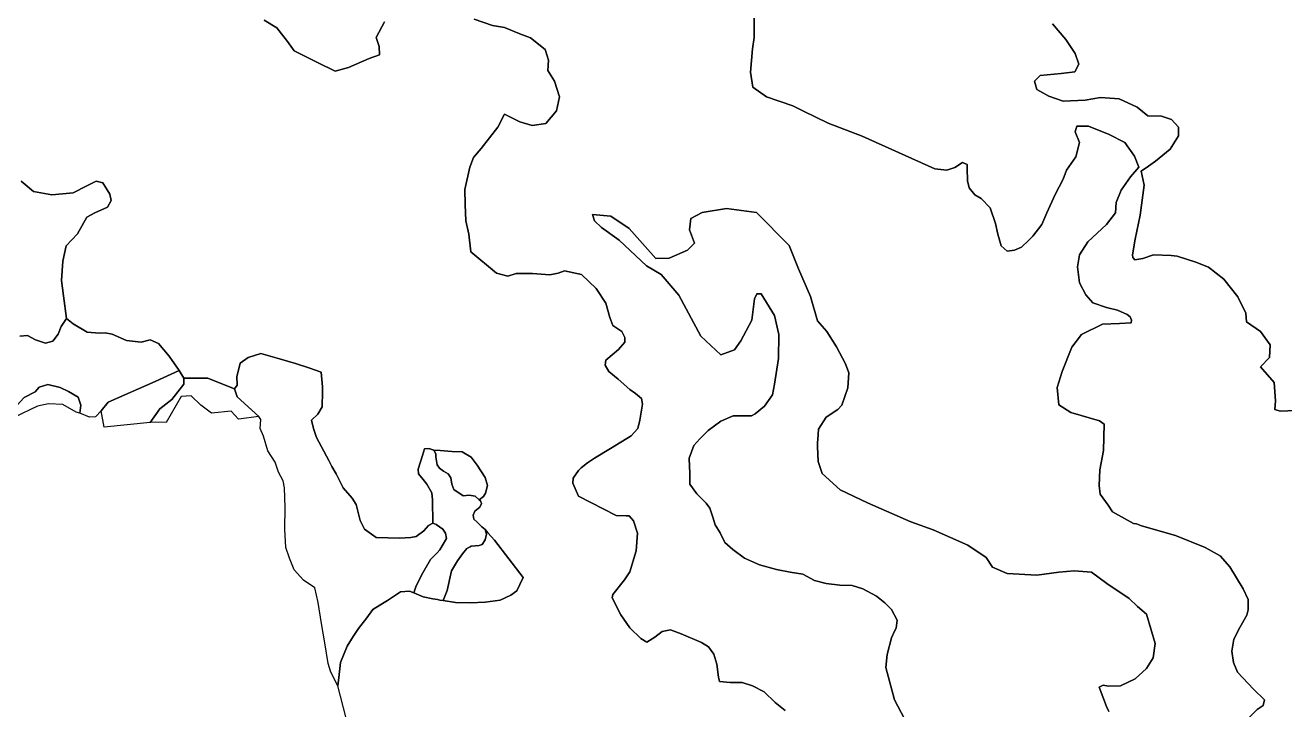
# Model space of a CAD drawing. Header units: inches. Extents: x 288635 to 1232953, y 676945 to 1655780.
# Drawn here: x 379095 to 404203, y 1217682 to 1231337 of the extents above; entities that cross this region are included whole.
import ezdxf

# ---------------------------------------------------------------- set-up
doc = ezdxf.new("R2010")
doc.units = ezdxf.units.IN
doc.header["$MEASUREMENT"] = 0

msp = doc.modelspace()

# ---------------------------------------------------------------- linework, layer by layer
at = {"color": 1}
for points in [[(386258.8974, 1231402.4782), (386092.2096, 1231092.9151), (386147.7722, 1230910.3523), (386155.7097, 1230743.6644), (385949.3343, 1230672.2268), (385536.5835, 1230489.6639), (385274.6454, 1230418.2263), (384933.3322, 1230584.9141), (384457.0813, 1230823.0396), (384322.1435, 1231013.54), (384107.8306, 1231283.4155), (383861.7676, 1231434.2283)], [(383861.7676, 1231434.2283), (384107.8306, 1231283.4155), (384322.1435, 1231013.54), (384457.0813, 1230823.0396), (384933.3322, 1230584.9141), (385274.6454, 1230418.2263), (385536.5835, 1230489.6639), (385949.3343, 1230672.2268), (386155.7097, 1230743.6644), (386147.7722, 1230910.3523), (386092.2096, 1231092.9151), (386258.8974, 1231402.4782)], [(394245.6927, 1217667.5554), (394047.2548, 1217828.9515), (393822.3585, 1218037.9728), (393589.5247, 1218162.3272), (393385.7951, 1218225.8273), (393147.6696, 1218228.4732), (392936.0025, 1218244.3482), (392912.19, 1218334.3067), (392880.4399, 1218593.5989), (392824.8773, 1218792.0368), (392713.7521, 1218937.5579), (392575.7888, 1219023.9499), (392169.7677, 1219195.6154), (391958.1006, 1219276.0489), (391793.0002, 1219242.1821), (391649.0666, 1219132.1153), (391488.1996, 1219030.5151), (391369.6661, 1219102.4819), (391149.5323, 1219318.3823), (390970.4294, 1219578.8956), (390793.9316, 1219915.2835), (390806.6316, 1219978.7836), (391044.0721, 1220275.0189), (391149.5323, 1220435.9845), (391272.2992, 1220855.0854), (391297.6993, 1221202.2194), (391221.4991, 1221451.9866), (391132.5733, 1221547.7011), (391073.6393, 1221548.6165), (390873.3067, 1221557.8201), (390127.1802, 1221945.1709), (390012.88, 1222202.3464), (390019.23, 1222300.7716), (390126.1594, 1222454.1082), (390174.8053, 1222507.147), (390301.8056, 1222605.5722), (390444.6809, 1222703.9974), (390765.3565, 1222894.4978), (391171.7573, 1223148.4983), (391308.2826, 1223294.5486), (391349.5577, 1223459.6489), (391397.1828, 1223780.3246), (391381.3078, 1223888.2748), (391260.9869, 1223993.0518), (391150.8115, 1224071.2407), (390912.1006, 1224276.073), (390730.3647, 1224432.0164), (390658.927, 1224559.0166), (390666.8645, 1224654.2668), (390920.8651, 1224868.5798), (391051.0403, 1225017.8051), (391051.0403, 1225106.7052), (390987.5402, 1225227.3555), (390809.7398, 1225348.0057), (390746.2397, 1225506.756), (390670.0396, 1225792.5066), (390479.5392, 1226084.6072), (390187.4386, 1226364.0078), (389844.5379, 1226440.2079), (389717.5376, 1226389.4078), (389552.4373, 1226357.6577), (389209.5366, 1226383.0578), (388879.336, 1226383.0578), (388714.2356, 1226329.0827), (388491.9852, 1226392.5828), (387976.0467, 1226813.2712), (387936.3591, 1227170.4594), (387880.7965, 1227432.3974), (387864.9214, 1227757.8355), (387856.9839, 1228059.4611), (387960.1716, 1228503.962), (388031.6093, 1228694.4624), (388182.4221, 1228877.0253), (388515.7977, 1229305.6511), (388650.7355, 1229559.6516), (388952.3611, 1229408.8388), (389198.4241, 1229337.4012), (389476.2372, 1229377.0888), (389682.6126, 1229631.0893), (389746.1127, 1229908.9023), (389642.925, 1230218.4655), (389515.9247, 1230432.7784), (389523.8623, 1230639.1538), (389460.3621, 1230853.4667), (389166.674, 1231083.6547), (388952.3611, 1231163.0298), (388650.7355, 1231290.0301), (388412.61, 1231329.7177), (388047.4843, 1231456.7179)], [(388047.4843, 1231456.7179), (388412.61, 1231329.7177), (388650.7355, 1231290.0301), (388952.3611, 1231163.0298), (389166.674, 1231083.6547), (389460.3621, 1230853.4667), (389523.8623, 1230639.1538), (389515.9247, 1230432.7784), (389642.925, 1230218.4655), (389746.1127, 1229908.9023), (389682.6126, 1229631.0893), (389476.2372, 1229377.0888), (389198.4241, 1229337.4012), (388952.3611, 1229408.8388), (388650.7355, 1229559.6516), (388515.7977, 1229305.6511), (388182.4221, 1228877.0253), (388031.6093, 1228694.4624), (387960.1716, 1228503.962), (387856.9839, 1228059.4611), (387864.9214, 1227757.8355), (387880.7965, 1227432.3974), (387936.3591, 1227170.4594), (387976.0467, 1226813.2712), (388491.9852, 1226392.5828), (388714.2356, 1226329.0827), (388879.336, 1226383.0578), (389209.5366, 1226383.0578), (389552.4373, 1226357.6577), (389717.5376, 1226389.4078), (389844.5379, 1226440.2079), (390187.4386, 1226364.0078), (390479.5392, 1226084.6072), (390670.0396, 1225792.5066), (390746.2397, 1225506.756), (390809.7398, 1225348.0057), (390987.5402, 1225227.3555), (391051.0403, 1225106.7052), (391051.0403, 1225017.8051), (390920.8651, 1224868.5798), (390666.8645, 1224654.2668), (390658.927, 1224559.0166), (390730.3647, 1224432.0164), (390912.1006, 1224276.073), (391150.8115, 1224071.2407), (391260.9869, 1223993.0518), (391381.3078, 1223888.2748), (391397.1828, 1223780.3246), (391349.5577, 1223459.6489), (391308.2826, 1223294.5486), (391171.7573, 1223148.4983), (390765.3565, 1222894.4978), (390444.6809, 1222703.9974), (390301.8056, 1222605.5722), (390174.8053, 1222507.147), (390126.1594, 1222454.1082), (390019.23, 1222300.7716), (390012.88, 1222202.3464), (390127.1802, 1221945.1709), (390873.3067, 1221557.8201), (391073.6393, 1221548.6165), (391132.5733, 1221547.7011), (391221.4991, 1221451.9866), (391297.6993, 1221202.2194), (391272.2992, 1220855.0854), (391149.5323, 1220435.9845), (391044.0721, 1220275.0189), (390806.6316, 1219978.7836), (390793.9316, 1219915.2835), (390970.4294, 1219578.8956), (391149.5323, 1219318.3823), (391369.6661, 1219102.4819), (391488.1996, 1219030.5151), (391649.0666, 1219132.1153), (391793.0002, 1219242.1821), (391958.1006, 1219276.0489), (392169.7677, 1219195.6154), (392575.7888, 1219023.9499), (392713.7521, 1218937.5579), (392824.8773, 1218792.0368), (392880.4399, 1218593.5989), (392912.19, 1218334.3067), (392936.0025, 1218244.3482), (393147.6696, 1218228.4732), (393385.7951, 1218225.8273), (393589.5247, 1218162.3272), (393822.3585, 1218037.9728), (394047.2548, 1217828.9515), (394245.6927, 1217667.5554)], [(393624.9562, 1231560.4392), (393624.9562, 1231090.5383), (393593.2062, 1230861.9378), (393555.1061, 1230398.3869), (393599.5562, 1230099.9363), (393872.6067, 1229909.4359), (394394.8979, 1229729.199), (394598.3179, 1229630.0328), (395103.9184, 1229383.5551), (395777.6105, 1229122.0343), (397225.4134, 1228474.333), (397466.7139, 1228442.583), (397625.4642, 1228499.7331), (397777.8645, 1228594.9833), (397873.1147, 1228556.8832), (397873.1147, 1228487.0331), (397879.4647, 1228233.0326), (397911.2148, 1228093.3323), (398025.515, 1227953.632), (398147.8078, 1227877.1419), (398331.5646, 1227695.1968), (398438.2659, 1227382.1309), (398482.7159, 1227166.2304), (398546.2161, 1226937.63), (398666.8663, 1226829.6798), (398812.9166, 1226848.7298), (398952.6169, 1226912.2299), (399095.4922, 1227042.4052), (399181.2173, 1227128.1304), (399359.0177, 1227363.0808), (399460.6179, 1227591.6813), (399625.7182, 1227959.982), (399786.9263, 1228265.6598), (399854.3187, 1228442.583), (400038.4691, 1228709.2835), (400108.3192, 1228995.0341), (400025.769, 1229210.9345), (400057.5191, 1229325.2348), (400292.4696, 1229325.2348), (400705.2204, 1229153.7844), (401016.371, 1228995.0341), (401206.8714, 1228721.9835), (401295.7716, 1228506.0831), (401124.3212, 1228309.2327), (400940.1709, 1228048.8822), (400838.5707, 1227801.2317), (400825.8706, 1227591.6813), (400648.0703, 1227363.0808), (400279.7695, 1227013.8301), (400108.3192, 1226753.4796), (400070.2191, 1226518.5291), (400108.3192, 1226194.6785), (400235.3194, 1225959.728), (400377.4762, 1225798.2244), (400646.7167, 1225706.7842), (400865.1572, 1225650.9041), (401058.1975, 1225569.6239), (401124.2377, 1225518.8238), (401144.5577, 1225452.7837), (401139.4777, 1225401.9836), (400905.7972, 1225386.7436), (400570.5166, 1225371.5035), (400153.9557, 1225168.3031), (399955.8353, 1224914.3026), (399767.875, 1224431.7016), (399666.2748, 1224111.661), (399701.8348, 1223766.2203), (399935.5153, 1223613.82), (400509.5564, 1223446.1797), (400600.9966, 1223380.1395), (400590.8366, 1222856.8985), (400514.6365, 1222470.8177), (400504.4764, 1222155.8571), (400524.7965, 1221983.1368), (400682.2768, 1221764.6963), (400768.637, 1221627.536), (401187.5202, 1221398.3543), (401244.6332, 1221391.6346), (401347.7581, 1221353.2155), (402023.3995, 1221160.1751), (402612.6806, 1220921.4146), (402917.4813, 1220753.7743), (403110.5216, 1220530.2538), (403374.6822, 1220093.373), (403476.2824, 1219880.0125), (403471.2024, 1219676.8121), (403445.8023, 1219570.1319), (403308.642, 1219321.2114), (403186.7218, 1219092.611), (403149.629, 1218848.4683), (403183.6549, 1218623.8975), (403261.8888, 1218433.9009), (403580.2815, 1218096.2234), (403796.1819, 1217880.323), (403770.7819, 1217766.0228), (403652.2483, 1217685.5893), (403495.6146, 1217528.9556)], [(403495.6146, 1217528.9556), (403652.2483, 1217685.5893), (403770.7819, 1217766.0228), (403796.1819, 1217880.323), (403580.2815, 1218096.2234), (403261.8888, 1218433.9009), (403183.6549, 1218623.8975), (403149.629, 1218848.4683), (403186.7218, 1219092.611), (403308.642, 1219321.2114), (403445.8023, 1219570.1319), (403471.2024, 1219676.8121), (403476.2824, 1219880.0125), (403374.6822, 1220093.373), (403110.5216, 1220530.2538), (402917.4813, 1220753.7743), (402612.6806, 1220921.4146), (402023.3995, 1221160.1751), (401347.7581, 1221353.2155), (401244.6332, 1221391.6346), (401187.5202, 1221398.3543), (400768.637, 1221627.536), (400682.2768, 1221764.6963), (400524.7965, 1221983.1368), (400504.4764, 1222155.8571), (400514.6365, 1222470.8177), (400590.8366, 1222856.8985), (400600.9966, 1223380.1395), (400509.5564, 1223446.1797), (399935.5153, 1223613.82), (399701.8348, 1223766.2203), (399666.2748, 1224111.661), (399767.875, 1224431.7016), (399955.8353, 1224914.3026), (400153.9557, 1225168.3031), (400570.5166, 1225371.5035), (400905.7972, 1225386.7436), (401139.4777, 1225401.9836), (401144.5577, 1225452.7837), (401124.2377, 1225518.8238), (401058.1975, 1225569.6239), (400865.1572, 1225650.9041), (400646.7167, 1225706.7842), (400377.4762, 1225798.2244), (400235.3194, 1225959.728), (400108.3192, 1226194.6785), (400070.2191, 1226518.5291), (400108.3192, 1226753.4796), (400279.7695, 1227013.8301), (400648.0703, 1227363.0808), (400825.8706, 1227591.6813), (400838.5707, 1227801.2317), (400940.1709, 1228048.8822), (401124.3212, 1228309.2327), (401295.7716, 1228506.0831), (401206.8714, 1228721.9835), (401016.371, 1228995.0341), (400705.2204, 1229153.7844), (400292.4696, 1229325.2348), (400057.5191, 1229325.2348), (400025.769, 1229210.9345), (400108.3192, 1228995.0341), (400038.4691, 1228709.2835), (399854.3187, 1228442.583), (399786.9263, 1228265.6598), (399625.7182, 1227959.982), (399460.6179, 1227591.6813), (399359.0177, 1227363.0808), (399181.2173, 1227128.1304), (399095.4922, 1227042.4052), (398952.6169, 1226912.2299), (398812.9166, 1226848.7298), (398666.8663, 1226829.6798), (398546.2161, 1226937.63), (398482.7159, 1227166.2304), (398438.2659, 1227382.1309), (398331.5646, 1227695.1968), (398147.8078, 1227877.1419), (398025.515, 1227953.632), (397911.2148, 1228093.3323), (397879.4647, 1228233.0326), (397873.1147, 1228487.0331), (397873.1147, 1228556.8832), (397777.8645, 1228594.9833), (397625.4642, 1228499.7331), (397466.7139, 1228442.583), (397225.4134, 1228474.333), (395777.6105, 1229122.0343), (395103.9184, 1229383.5551), (394598.3179, 1229630.0328), (394394.8979, 1229729.199), (393872.6067, 1229909.4359), (393599.5562, 1230099.9363), (393555.1061, 1230398.3869), (393593.2062, 1230861.9378), (393624.9562, 1231090.5383), (393624.9562, 1231560.4392)], [(404418.9826, 1223650.5498), (404114.182, 1223640.3898), (404002.4218, 1223670.8698), (404018.0852, 1223846.3418), (403992.6851, 1224210.4092), (403721.7512, 1224523.6765), (403899.5516, 1224709.9436), (403912.8036, 1224964.0328), (403717.673, 1225228.6167), (403443.1673, 1225420.44), (403426.6308, 1225592.4195), (403267.8805, 1225916.5347), (402990.0674, 1226270.4156), (402679.1814, 1226511.8484), (402431.8946, 1226609.949), (402056.1009, 1226730.9293), (401936.759, 1226743.4916), (401587.5084, 1226756.1916), (401373.7246, 1226682.1081), (401210.7409, 1226658.8247), (401174.7575, 1226705.3915), (401170.5242, 1226754.0749), (401222.0298, 1227068.1889), (401317.28, 1227544.4398), (401401.9469, 1228147.691), (401338.4467, 1228422.8583), (401483.57, 1228526.8145), (401624.0771, 1228627.4641), (401916.1777, 1228862.4146), (402081.278, 1229129.1151), (402087.628, 1229300.5655), (401941.5777, 1229452.9658), (401744.7273, 1229522.8159), (401471.6768, 1229529.1659), (401262.1264, 1229700.6163), (400900.1756, 1229865.7166), (400531.8749, 1229897.4667), (400227.0743, 1229840.3166), (399782.5734, 1229821.2665), (399496.8228, 1229922.8667), (399261.8724, 1230056.217), (399211.0723, 1230221.3173), (399325.3725, 1230335.6176), (399744.4733, 1230373.7176), (400017.5239, 1230405.4677), (400100.074, 1230557.868), (400023.8739, 1230773.7684), (399839.7235, 1231053.169), (399573.023, 1231364.3196)], [(399573.023, 1231364.3196), (399839.7235, 1231053.169), (400023.8739, 1230773.7684), (400100.074, 1230557.868), (400017.5239, 1230405.4677), (399744.4733, 1230373.7176), (399325.3725, 1230335.6176), (399211.0723, 1230221.3173), (399261.8724, 1230056.217), (399496.8228, 1229922.8667), (399782.5734, 1229821.2665), (400227.0743, 1229840.3166), (400531.8749, 1229897.4667), (400900.1756, 1229865.7166), (401262.1264, 1229700.6163), (401471.6768, 1229529.1659), (401744.7273, 1229522.8159), (401941.5777, 1229452.9658), (402087.628, 1229300.5655), (402081.278, 1229129.1151), (401916.1777, 1228862.4146), (401624.0771, 1228627.4641), (401483.57, 1228526.8145), (401338.4467, 1228422.8583), (401401.9469, 1228147.691), (401317.28, 1227544.4398), (401222.0298, 1227068.1889), (401170.5242, 1226754.0749), (401174.7575, 1226705.3915), (401210.7409, 1226658.8247), (401373.7246, 1226682.1081), (401587.5084, 1226756.1916), (401936.759, 1226743.4916), (402056.1009, 1226730.9293), (402431.8946, 1226609.949), (402679.1814, 1226511.8484), (402990.0674, 1226270.4156), (403267.8805, 1225916.5347), (403426.6308, 1225592.4195), (403443.1673, 1225420.44), (403717.673, 1225228.6167), (403912.8036, 1224964.0328), (403899.5516, 1224709.9436), (403721.7512, 1224523.6765), (403992.6851, 1224210.4092), (404018.0852, 1223846.3418), (404002.4218, 1223670.8698), (404114.182, 1223640.3898), (404418.9826, 1223650.5498)], [(379014.5373, 1228222.812), (379262.1878, 1228019.6116), (379624.1385, 1227956.1115), (380049.5893, 1227994.2116), (380322.6399, 1228133.9119), (380506.7903, 1228222.812), (380640.1405, 1228191.062), (380779.8408, 1227968.8115), (380811.5909, 1227841.8113), (380735.3907, 1227708.461), (380481.3902, 1227594.1608), (380322.6399, 1227505.2606), (380138.4895, 1227175.0599), (379909.8891, 1226933.7595), (379846.3889, 1226628.9589), (379820.9889, 1226241.6081), (379859.089, 1225936.8075), (379916.2391, 1225485.9566), (379814.6389, 1225327.2063), (379751.1387, 1225174.8059), (379643.1885, 1225035.1057), (379497.1382, 1224997.0056), (379300.2878, 1225060.5057), (379141.5375, 1225149.4059), (378989.1372, 1225136.7059)], [(385490.2781, 1217511.833), (385329.4474, 1218163.1197), (385347.9265, 1218327.1217), (385383.4225, 1218623.4956), (385510.4228, 1218950.5213), (385631.073, 1219141.0216), (385739.3724, 1219305.1798), (385907.1927, 1219517.5774), (386027.843, 1219679.5027), (386253.2684, 1219819.203), (386319.1091, 1219862.8795), (386573.9441, 1220031.9284), (386754.9194, 1220050.9785), (386840.7416, 1220014.4794), (387031.145, 1219933.5032), (387222.051, 1219896.4341), (387312.0185, 1219878.9647), (387358.1706, 1219870.0031), (387425.811, 1219859.857), (387675.6713, 1219822.378), (387967.7719, 1219812.853), (388266.2225, 1219831.903), (388561.498, 1219870.0031), (388777.3985, 1219965.2533), (388894.8737, 1220054.1535), (388956.7188, 1220183.6783), (389023.5665, 1220323.6804), (388448.362, 1221064.0172), (388320.2818, 1221212.3591), (388263.0474, 1221278.6476), (388200.5429, 1221329.4835), (388101.7571, 1221427.1321), (388037.4103, 1221484.7055), (388027.2503, 1221560.9057), (388056.037, 1221642.1858), (388159.3306, 1221721.7726), (388193.1973, 1221799.6661), (388172.8773, 1221850.4662), (388147.0569, 1221871.5198), (388233.6522, 1221936.9058), (388272.5866, 1222004.1562), (388309.8523, 1222154.9229), (388263.2856, 1222317.9065), (388104.5353, 1222561.3237), (387988.1184, 1222720.074), (387806.0847, 1222828.0242), (387600.7676, 1222836.4909), (387367.9338, 1222851.3076), (387238.1554, 1222863.0816), (387139.9419, 1222895.255), (387051.8884, 1222888.4816), (387018.0216, 1222753.0147), (386931.1323, 1222479.1175), (386936.424, 1222389.159), (387026.3825, 1222278.0338), (387100.466, 1222180.1377), (387203.6537, 1222010.8041), (387216.8829, 1221867.9288), (387222.1745, 1221404.907), (387134.8619, 1221357.2819), (387039.6117, 1221251.4484), (386886.153, 1221137.6773), (386780.3195, 1221116.5106), (386555.529, 1221103.1756), (386092.5073, 1221116.4048), (385857.0276, 1221283.0926), (385769.715, 1221457.7179), (385695.6315, 1221777.8644), (385613.6105, 1221904.8647), (385433.6935, 1222108.5943), (385346.2039, 1222285.2558), (385296.1098, 1222386.4073), (385206.4443, 1222534.0471), (385150.9452, 1222655.1359), (384904.5922, 1223113.8623), (384845.1276, 1223292.2558), (384800.423, 1223458.2334), (384930.9841, 1223579.6805), (385013.0051, 1223722.5558), (385018.2795, 1224030.8994), (385019.6621, 1224124.9118), (384993.3743, 1224414.0769), (384748.6342, 1224500.0667), (384484.0504, 1224586.0564), (384166.5498, 1224685.2754), (383789.5177, 1224791.1089), (383538.1631, 1224711.7338), (383379.4128, 1224592.671), (383313.69, 1224323.2076), (383319.1692, 1224171.1175), (383318.7067, 1224170.4734), (383319.1692, 1224157.6366), (383265.0703, 1224082.2845), (383048.8518, 1224168.272), (382733.5306, 1224293.6715), (382257.2797, 1224293.6715), (382162.9091, 1224446.1162), (381964.1182, 1224733.6917), (381751.3927, 1224987.6922), (381586.2924, 1225063.8924), (381408.4921, 1225013.0923), (381116.3915, 1225044.8424), (380830.6409, 1225171.8426), (380690.9406, 1225203.5927), (380576.6404, 1225190.8926), (380328.9899, 1225216.2927), (380053.5844, 1225378.3454), (379916.2391, 1225485.9566), (379859.089, 1225936.8075), (379820.9889, 1226241.6081), (379846.3889, 1226628.9589), (379909.8891, 1226933.7595), (380138.4895, 1227175.0599), (380322.6399, 1227505.2606), (380481.3902, 1227594.1608), (380735.3907, 1227708.461), (380811.5909, 1227841.8113), (380779.8408, 1227968.8115), (380640.1405, 1228191.062), (380506.7903, 1228222.812), (380322.6399, 1228133.9119), (380049.5893, 1227994.2116), (379624.1385, 1227956.1115), (379262.1878, 1228019.6116), (379014.5373, 1228222.812)], [(400692.9606, 1217650.6279), (400648.982, 1217748.7339), (400504.2648, 1218130.9015), (400585.5449, 1218176.6216), (400687.1451, 1218151.2216), (400925.9056, 1218161.3816), (401220.5462, 1218298.5419), (401444.0666, 1218506.8223), (401581.2269, 1218720.1827), (401621.867, 1219004.6633), (401446.1486, 1219591.3628), (401266.2663, 1219741.2648), (401098.626, 1219903.8251), (400656.6651, 1220203.5457), (400351.8645, 1220427.0661), (400001.3438, 1220452.4662), (399701.6232, 1220427.0661), (399259.6623, 1220366.106), (398670.3811, 1220401.6661), (398375.7405, 1220528.6663), (398253.8203, 1220721.7067), (397888.0595, 1220965.5472), (397197.1782, 1221270.3478), (396750.1373, 1221427.8281), (395886.5355, 1221808.8289), (395337.8944, 1222067.9094), (394983.4181, 1222393.8354), (394901.7559, 1222632.0166), (394888.4024, 1222932.4719), (394891.1711, 1223015.5327), (394893.1149, 1223073.8454), (394906.0936, 1223282.0318), (395063.5739, 1223515.7123), (395292.1743, 1223673.1926), (395373.4545, 1223759.5528), (395490.2947, 1224104.9935), (395515.6761, 1224405.4327), (395447.8949, 1224583.3584), (395270.0946, 1224919.909), (395073.2442, 1225224.7096), (394889.0938, 1225440.6101), (394749.3935, 1225923.211), (394508.0931, 1226475.6621), (394323.9427, 1226945.5631), (393670.7258, 1227598.3699), (393072.9902, 1227682.1646), (392590.3892, 1227599.6144), (392361.7888, 1227478.9641), (392336.3887, 1227256.7137), (392437.9889, 1226990.0132), (392298.2886, 1226850.3129), (391929.9879, 1226691.5626), (391663.2874, 1226685.2126), (391136.2363, 1227282.1138), (390767.9356, 1227529.7642), (390405.9849, 1227561.5143), (390444.0849, 1227434.5141), (390583.7852, 1227301.1638), (390933.0359, 1227047.1633), (391479.137, 1226539.1623), (391771.2376, 1226361.3619), (392126.8383, 1225954.9611), (392564.9892, 1225135.8095), (392958.69, 1224761.1587), (393231.7405, 1224862.7589), (393358.7408, 1225040.5593), (393580.9912, 1225453.3101), (393631.7913, 1225878.7609), (393676.2414, 1225980.3612), (393765.1416, 1225980.3612), (394031.8421, 1225548.5603), (394120.7423, 1225167.5595), (394108.0423, 1224691.3086), (394031.8421, 1224176.9575), (393993.742, 1223967.4071), (393828.6417, 1223738.8067), (393643.0098, 1223584.2474), (393574.7467, 1223543.9102), (393474.6285, 1223543.9102), (393207.2672, 1223543.9102), (392962.2808, 1223441.8325), (392710.4893, 1223251.2876), (392545.3234, 1223083.2255), (392424.6719, 1222951.8599), (392329.3995, 1222700.0684), (392329.9465, 1222688.0333), (392343.0098, 1222400.6406), (392343.0098, 1222387.1597), (392343.0098, 1222196.4853), (392343.0098, 1222183.0044), (392485.9185, 1221992.4595), (392669.6583, 1221801.9146), (392744.5152, 1221706.6421), (392799.8837, 1221526.6616), (392846.5928, 1221373.1885), (392948.6705, 1221209.8643), (393043.9429, 1221019.3194), (393200.462, 1220876.4107), (393431.838, 1220706.2813), (393731.2657, 1220570.1778), (394071.5245, 1220481.7105), (394343.7315, 1220427.2691), (394595.523, 1220386.438), (394826.899, 1220263.9449), (395058.275, 1220202.6983), (395330.482, 1220168.6724), (395582.2735, 1220161.8672), (395793.234, 1220093.8155), (396065.441, 1219950.9068), (396228.7652, 1219814.8033), (396364.8687, 1219685.5049), (396478.899, 1219470.8597), (396453.336, 1219311.0908), (396423.779, 1219247.4295), (396364.8687, 1219120.5459), (396276.4015, 1218787.0923), (396249.1808, 1218528.4956), (396421.6303, 1217881.8683), (396760.2977, 1217236.2837)], [(396760.2977, 1217236.2837), (396421.6303, 1217881.8683), (396249.1808, 1218528.4956), (396276.4015, 1218787.0923), (396364.8687, 1219120.5459), (396423.779, 1219247.4295), (396453.336, 1219311.0908), (396478.899, 1219470.8597), (396364.8687, 1219685.5049), (396228.7652, 1219814.8033), (396065.441, 1219950.9068), (395793.234, 1220093.8155), (395582.2735, 1220161.8672), (395330.482, 1220168.6724), (395058.275, 1220202.6983), (394826.899, 1220263.9449), (394595.523, 1220386.438), (394343.7315, 1220427.2691), (394071.5245, 1220481.7105), (393731.2657, 1220570.1778), (393431.838, 1220706.2813), (393200.462, 1220876.4107), (393043.9429, 1221019.3194), (392948.6705, 1221209.8643), (392846.5928, 1221373.1885), (392799.8837, 1221526.6616), (392744.5152, 1221706.6421), (392669.6583, 1221801.9146), (392485.9185, 1221992.4595), (392343.0098, 1222183.0044), (392343.0098, 1222196.4853), (392343.0098, 1222387.1597), (392343.0098, 1222400.6406), (392329.9465, 1222688.0333), (392329.3995, 1222700.0684), (392424.6719, 1222951.8599), (392545.3234, 1223083.2255), (392710.4893, 1223251.2876), (392962.2808, 1223441.8325), (393207.2672, 1223543.9102), (393474.6285, 1223543.9102), (393574.7467, 1223543.9102), (393643.0098, 1223584.2474), (393828.6417, 1223738.8067), (393993.742, 1223967.4071), (394031.8421, 1224176.9575), (394108.0423, 1224691.3086), (394120.7423, 1225167.5595), (394031.8421, 1225548.5603), (393765.1416, 1225980.3612), (393676.2414, 1225980.3612), (393631.7913, 1225878.7609), (393580.9912, 1225453.3101), (393358.7408, 1225040.5593), (393231.7405, 1224862.7589), (392958.69, 1224761.1587), (392564.9892, 1225135.8095), (392126.8383, 1225954.9611), (391771.2376, 1226361.3619), (391479.137, 1226539.1623), (390933.0359, 1227047.1633), (390583.7852, 1227301.1638), (390444.0849, 1227434.5141), (390405.9849, 1227561.5143), (390767.9356, 1227529.7642), (391136.2363, 1227282.1138), (391663.2874, 1226685.2126), (391929.9879, 1226691.5626), (392298.2886, 1226850.3129), (392437.9889, 1226990.0132), (392336.3887, 1227256.7137), (392361.7888, 1227478.9641), (392590.3892, 1227599.6144), (393072.9902, 1227682.1646), (393670.7258, 1227598.3699), (394323.9427, 1226945.5631), (394508.0931, 1226475.6621), (394749.3935, 1225923.211), (394889.0938, 1225440.6101), (395073.2442, 1225224.7096), (395270.0946, 1224919.909), (395447.8949, 1224583.3584), (395515.6761, 1224405.4327), (395490.2947, 1224104.9935), (395373.4545, 1223759.5528), (395292.1743, 1223673.1926), (395063.5739, 1223515.7123), (394906.0936, 1223282.0318), (394893.1149, 1223073.8454), (394891.1711, 1223015.5327), (394888.4024, 1222932.4719), (394901.7559, 1222632.0166), (394983.4181, 1222393.8354), (395337.8944, 1222067.9094), (395886.5355, 1221808.8289), (396750.1373, 1221427.8281), (397197.1782, 1221270.3478), (397888.0595, 1220965.5472), (398253.8203, 1220721.7067), (398375.7405, 1220528.6663), (398670.3811, 1220401.6661), (399259.6623, 1220366.106), (399701.6232, 1220427.0661), (400001.3438, 1220452.4662), (400351.8645, 1220427.0661), (400656.6651, 1220203.5457), (401098.626, 1219903.8251), (401266.2663, 1219741.2648), (401446.1486, 1219591.3628), (401621.867, 1219004.6633), (401581.2269, 1218720.1827), (401444.0666, 1218506.8223), (401220.5462, 1218298.5419), (400925.9056, 1218161.3816), (400687.1451, 1218151.2216), (400585.5449, 1218176.6216), (400504.2648, 1218130.9015), (400648.982, 1217748.7339), (400692.9606, 1217650.6279)], [(378989.1372, 1225136.7059), (379141.5375, 1225149.4059), (379300.2878, 1225060.5057), (379497.1382, 1224997.0056), (379643.1885, 1225035.1057), (379751.1387, 1225174.8059), (379814.6389, 1225327.2063), (379916.2391, 1225485.9566), (380053.5844, 1225378.3454), (380328.9899, 1225216.2927), (380576.6404, 1225190.8926), (380690.9406, 1225203.5927), (380830.6409, 1225171.8426), (381116.3915, 1225044.8424), (381408.4921, 1225013.0923), (381586.2924, 1225063.8924), (381751.3927, 1224987.6922), (381964.1182, 1224733.6917), (382162.9091, 1224446.1162), (381683.6762, 1224233.0915), (380748.0416, 1223817.1908), (380608.5393, 1223642.8129), (380495.736, 1223526.1582), (380375.3842, 1223516.2015), (380184.5854, 1223596.0083), (380203.6354, 1223754.7587), (380152.8353, 1223919.859), (379955.9849, 1224027.8092), (379790.8846, 1224110.3594), (379549.5841, 1224167.5095), (379371.7838, 1224116.7094), (379296.4014, 1224026.0597), (379073.3332, 1223913.509)]]:
    msp.add_lwpolyline(points, dxfattribs=at)
for points in [[(386092.5073, 1221116.4048), (386555.529, 1221103.1756), (386780.3195, 1221116.5106), (386886.153, 1221137.6773), (387039.6117, 1221251.4484), (387134.8619, 1221357.2819), (387222.1745, 1221404.907), (387288.3205, 1221378.4486), (387423.2583, 1221283.1984), (387476.175, 1221206.4691), (387494.6959, 1221095.3439), (387408.1723, 1220953.9212), (387361.3456, 1220872.2468), (387307.6201, 1220815.4336), (387177.1953, 1220677.5131), (386995.1616, 1220364.2458), (386885.0947, 1220133.5286), (386840.7416, 1220014.4794), (386754.9194, 1220050.9785), (386573.9441, 1220031.9284), (386319.1091, 1219862.8795), (386253.2684, 1219819.203), (386027.843, 1219679.5027), (385907.1927, 1219517.5774), (385739.3724, 1219305.1798), (385631.073, 1219141.0216), (385510.4228, 1218950.5213), (385383.4225, 1218623.4956), (385347.9265, 1218327.1217), (385329.4474, 1218163.1197), (385189.7471, 1218432.9952), (385132.597, 1218604.4456), (385069.0969, 1219017.1964), (384999.2468, 1219401.3722), (384932.5716, 1219823.648), (384869.0715, 1220115.7486), (384640.471, 1220264.9739), (384456.3207, 1220471.3493), (384364.2455, 1220706.2998), (384288.0453, 1220922.2002), (384272.1703, 1221284.1509), (384275.3453, 1221719.1268), (384262.6453, 1222106.4776), (384234.0702, 1222249.3529), (384145.1378, 1222418.361), (384080.9717, 1222619.4148), (383928.6256, 1222843.9248), (383848.4435, 1223140.5987), (383776.2795, 1223292.9448), (383792.316, 1223469.3455), (383752.2249, 1223533.4912), (383319.2413, 1223926.3837), (383265.0703, 1224082.2845), (383319.1692, 1224157.6366), (383318.7067, 1224170.4734), (383319.1692, 1224171.1175), (383313.69, 1224323.2076), (383379.4128, 1224592.671), (383538.1631, 1224711.7338), (383789.5177, 1224791.1089), (384166.5498, 1224685.2754), (384484.0504, 1224586.0564), (384748.6342, 1224500.0667), (384993.3743, 1224414.0769), (385019.6621, 1224124.9118), (385018.2795, 1224030.8994), (385013.0051, 1223722.5558), (384930.9841, 1223579.6805), (384800.423, 1223458.2334), (384845.1276, 1223292.2558), (384904.5922, 1223113.8623), (385150.9452, 1222655.1359), (385206.4443, 1222534.0471), (385296.1098, 1222386.4073), (385346.2039, 1222285.2558), (385433.6935, 1222108.5943), (385613.6105, 1221904.8647), (385695.6315, 1221777.8644), (385769.715, 1221457.7179), (385857.0276, 1221283.0926), (386092.5073, 1221116.4048)], [(381585.1484, 1223412.2024), (380669.7101, 1223318.7091), (380608.5393, 1223642.8129), (380748.0416, 1223817.1908), (381683.6762, 1224233.0915), (382162.9091, 1224446.1162), (382257.2797, 1224293.6715), (382257.683, 1224180.1319), (382016.3825, 1223868.9812), (381781.4321, 1223684.8309), (381585.1484, 1223412.2024)], [(383265.0703, 1224082.2845), (383319.2413, 1223926.3837), (383752.2249, 1223533.4912), (383348.9592, 1223476.5663), (383202.7766, 1223640.3808), (382805.9008, 1223600.6932), (382594.2337, 1223759.4435), (382403.7333, 1223945.1814), (382206.8829, 1223932.4814), (381902.0823, 1223411.7803), (381688.0825, 1223416.0603), (381585.1484, 1223412.2024), (381781.4321, 1223684.8309), (382016.3825, 1223868.9812), (382257.683, 1224180.1319), (382257.2797, 1224293.6715), (382733.5306, 1224293.6715), (383048.8518, 1224168.272), (383265.0703, 1224082.2845)], [(380152.8353, 1223919.859), (380203.6354, 1223754.7587), (380184.5854, 1223596.0083), (380108.3852, 1223621.4084), (379848.0347, 1223773.8087), (379562.2842, 1223786.5087), (379340.0337, 1223735.7086), (378870.1328, 1223513.4582), (378882.8328, 1223697.6085), (378995.8729, 1223825.7207), (379073.3332, 1223913.509), (379296.4014, 1224026.0597), (379371.7838, 1224116.7094), (379549.5841, 1224167.5095), (379790.8846, 1224110.3594), (379955.9849, 1224027.8092), (380152.8353, 1223919.859)], [(387641.1695, 1222079.0667), (387822.3566, 1221952.0664), (387942.5835, 1221965.6131), (388062.8104, 1221940.2131), (388147.0569, 1221871.5198), (388172.8773, 1221850.4662), (388193.1973, 1221799.6661), (388159.3306, 1221721.7726), (388056.037, 1221642.1858), (388027.2503, 1221560.9057), (388037.4103, 1221484.7055), (388101.7571, 1221427.1321), (388200.5429, 1221329.4835), (388263.0474, 1221278.6476), (388290.5642, 1221183.3974), (388266.0126, 1221070.0828), (388205.8973, 1220975.9637), (388144.5139, 1220961.147), (387986.9702, 1220942.9853), (387964.5969, 1220935.7469), (387898.9801, 1220901.8802), (387812.1965, 1220793.93), (387714.8297, 1220654.2297), (387589.9461, 1220451.0293), (387509.5126, 1220063.6785), (387425.811, 1219859.857), (387358.1706, 1219870.0031), (387312.0185, 1219878.9647), (387222.051, 1219896.4341), (387031.145, 1219933.5032), (386840.7416, 1220014.4794), (386885.0947, 1220133.5286), (386995.1616, 1220364.2458), (387177.1953, 1220677.5131), (387307.6201, 1220815.4336), (387361.3456, 1220872.2468), (387408.1723, 1220953.9212), (387494.6959, 1221095.3439), (387476.175, 1221206.4691), (387423.2583, 1221283.1984), (387288.3205, 1221378.4486), (387222.1745, 1221404.907), (387216.8829, 1221867.9288), (387203.6537, 1222010.8041), (387100.466, 1222180.1377), (387026.3825, 1222278.0338), (386936.424, 1222389.159), (386931.1323, 1222479.1175), (387018.0216, 1222753.0147), (387051.8884, 1222888.4816), (387139.9419, 1222895.255), (387238.1554, 1222863.0816), (387278.7955, 1222790.2681), (387280.4888, 1222725.9213), (387292.3422, 1222649.7212), (387307.5822, 1222565.0543), (387353.3023, 1222499.0142), (387436.2758, 1222444.8274), (387529.4093, 1222385.5606), (387576.8227, 1222309.3605), (387602.2228, 1222182.3602), (387641.1695, 1222079.0667)], [(388272.5866, 1222004.1562), (388233.6522, 1221936.9058), (388147.0569, 1221871.5198), (388062.8104, 1221940.2131), (387942.5835, 1221965.6131), (387822.3566, 1221952.0664), (387641.1695, 1222079.0667), (387602.2228, 1222182.3602), (387576.8227, 1222309.3605), (387529.4093, 1222385.5606), (387436.2758, 1222444.8274), (387353.3023, 1222499.0142), (387307.5822, 1222565.0543), (387292.3422, 1222649.7212), (387280.4888, 1222725.9213), (387278.7955, 1222790.2681), (387238.1554, 1222863.0816), (387367.9338, 1222851.3076), (387600.7676, 1222836.4909), (387806.0847, 1222828.0242), (387988.1184, 1222720.074), (388104.5353, 1222561.3237), (388263.2856, 1222317.9065), (388309.8523, 1222154.9229), (388272.5866, 1222004.1562)], [(388266.2225, 1219831.903), (387967.7719, 1219812.853), (387675.6713, 1219822.378), (387425.811, 1219859.857), (387509.5126, 1220063.6785), (387589.9461, 1220451.0293), (387714.8297, 1220654.2297), (387812.1965, 1220793.93), (387898.9801, 1220901.8802), (387964.5969, 1220935.7469), (387986.9702, 1220942.9853), (388144.5139, 1220961.147), (388205.8973, 1220975.9637), (388266.0126, 1221070.0828), (388290.5642, 1221183.3974), (388263.0474, 1221278.6476), (388320.2818, 1221212.3591), (388448.362, 1221064.0172), (389023.5665, 1220323.6804), (388956.7188, 1220183.6783), (388894.8737, 1220054.1535), (388777.3985, 1219965.2533), (388561.498, 1219870.0031), (388266.2225, 1219831.903)]]:
    msp.add_lwpolyline(points, close=True, dxfattribs=at)

doc.saveas('drawing.dxf')
